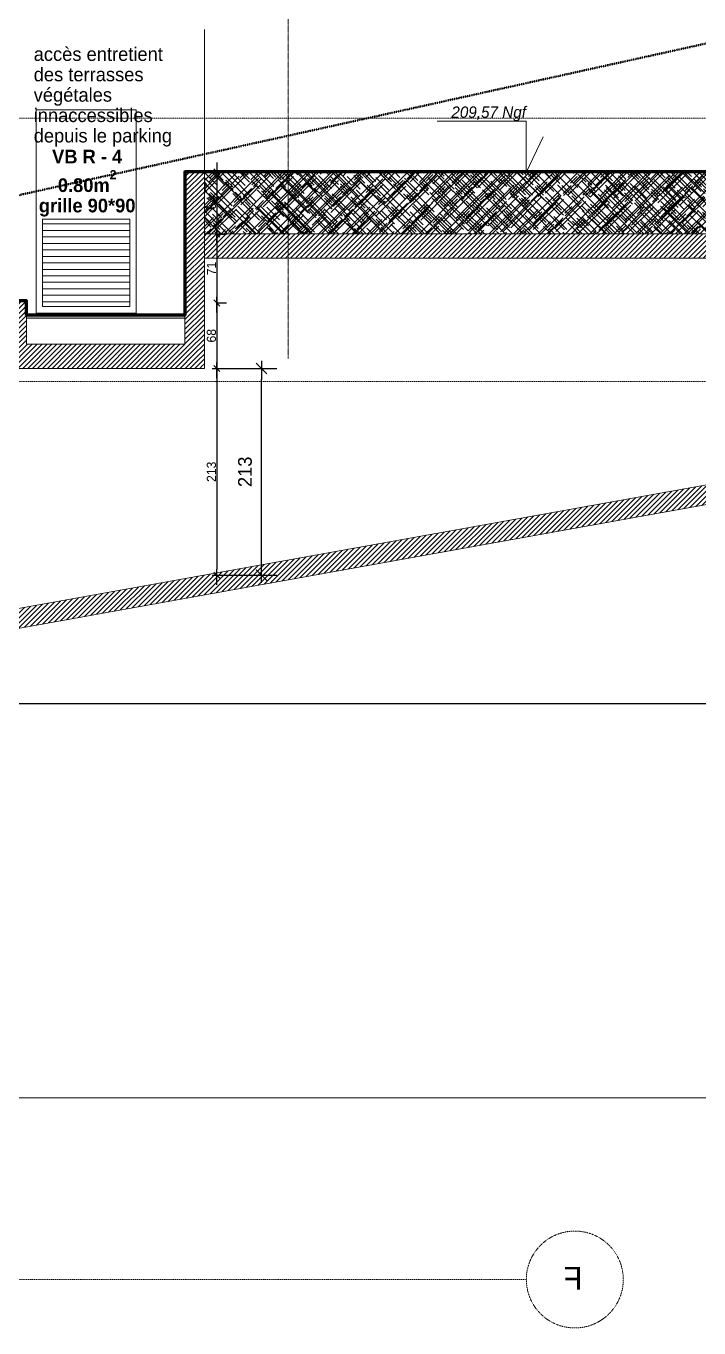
# Model space of a CAD drawing. Header units: millimetres. Extents: x -26249 to 60250, y -21218 to 23336.
# Drawn here: x -5563 to -4869, y 7118 to 8462 of the extents above; entities that cross this region are included whole.
import ezdxf

# ---------------------------------------------------------------- set-up
doc = ezdxf.new("R2010")
doc.units = ezdxf.units.MM
for name, pattern in [('Style de ligne -1', [0.41664, 0.20828, -0.20836]), ('Style de ligne -6', [1.04164, 0.625, -0.20828, 0.06943, -0.13893]), ('VW-01', [0.41656, 0.20828, -0.20828])]:
    doc.linetypes.add(name, pattern=pattern)
for name, color, linetype, lineweight in [('B GÈnÈral_Hatch', 7, 'Continuous', 5), ('B Général', 7, 'Continuous', 5), ('C ANNOTATIONS-cotation', 7, 'Continuous', 5), ('C ANNOTATIONS-niveaux', 7, 'Continuous', 5), ('C ANNOTATIONS-texte', 7, 'Continuous', 5)]:
    doc.layers.add(name, color=color, linetype=linetype, lineweight=lineweight)
doc.layers.add('C ANNOTATIONS-axes horizontaux', color=1, linetype='Style de ligne -1', lineweight=13, true_color=0xff0000)
doc.styles.add('Arial', font='arial.ttf')
doc.styles.add('Eurostile', font='')
doc.styles.add('Eurostile (bold)', font='')
doc.styles.add('Eurostile (italic)', font='')
doc.styles.get('Eurostile').set_extended_font_data('Eurostile')
doc.styles.get('Eurostile (bold)').set_extended_font_data('Eurostile', bold=True)
doc.styles.get('Eurostile (italic)').set_extended_font_data('Eurostile', italic=True)
doc.dimstyles.new('100é', dxfattribs={"dimtxt": 20.229601, "dimasz": 6.232178, "dimexe": 10, "dimexo": 25, "dimgap": 1, "dimtad": 1, "dimdec": 1, "dimtxsty": 'Arial', "dimblk": 'VW_SLASH', "dimblk1": 'VW_SLASH', "dimblk2": 'VW_SLASH', "dimcen": 0, "dimdle": 10, "dimazin": 0, "dimtfac": 1, "dimtdec": 1, "dimtix": 1, "dimtmove": 0, "dimatfit": 0, "dimldrblk": 'VW_FILLEDARROW', "dimfxl": 25, "dimfxlon": 1, "dimfrac": 2, "dimtolj": 1, "dimarcsym": 0})
doc.dimstyles.new('Arch', dxfattribs={"dimtxt": 20.229601, "dimasz": 11.224121, "dimexe": 15.875, "dimexo": 7.9375, "dimgap": 7.9375, "dimtad": 1, "dimdec": 1, "dimtxsty": 'Arial', "dimblk": 'VW_SLASH-1', "dimblk1": 'VW_SLASH-1', "dimblk2": 'VW_SLASH-1', "dimcen": 0, "dimdle": 7.9375, "dimazin": 0, "dimtfac": 1, "dimtdec": 1, "dimtix": 1, "dimtmove": 0, "dimatfit": 0, "dimldrblk": 'VW_FILLEDARROW-1', "dimfxl": 1, "dimfrac": 2, "dimtolj": 1, "dimarcsym": 0})
pattern_1 = [(225, (2864.038, 27137.9953), (-2.4253472, 2.64583333), [])]

# ---------------------------------------------------------------- blocks, each defined once
blk = doc.blocks.new('Groupe-207-1')
at = {"layer": 'B Général', "color": 1, "linetype": 'VW-01', "lineweight": 50, "true_color": 0xff0000, "flags": 128}
blk.add_lwpolyline([(4065, 17904.1), (4905, 18095.1), (6679.9, 18463.1), (7279.2, 18595.1), (8570, 18880.1), (8911.4, 18943.1), (10746, 19207.1), (11432.3, 19314.1), (12320, 19448.1), (12871.6, 19554.3)], dxfattribs=at)
blk = doc.blocks.new('Groupe-211-1')
at = {"layer": 'C ANNOTATIONS-niveaux', "color": 7, "linetype": 'Continuous', "lineweight": 18, "flags": 128}
blk.add_lwpolyline([(7893.6, 18789.9), (7911, 18826.9), (7911, 18773.9), (8003, 18773.9)], dxfattribs=at)
at = {"layer": 'C ANNOTATIONS-niveaux', "color": 7, "insert": (7988.2, 18758.6), "char_height": 11.77, "attachment_point": 1, "rotation": 180, "line_spacing_factor": 0.894142, "style": 'Eurostile (italic)'}
blk.add_mtext('209,57 Ngf', dxfattribs=at)
blk = doc.blocks.new('axes 2')
at = {"layer": 'B Général', "color": 1, "linetype": 'Style de ligne -6', "lineweight": 13}
blk.add_line((490.672, -1173.93), (490.672, 1361.07), dxfattribs=at)
at = {"layer": 'C ANNOTATIONS-axes horizontaux', "color": 5, "true_color": 0x0000ff}
for p, q in [((4705, -925.93), (-4705, -925.93)), ((4705, -1197.93), (-4705, -1197.93)), ((4705, -2124.828), (245, -2124.828))]:
    blk.add_line(p, q, dxfattribs=at)
blk.add_circle((195, -2124.828), 50, dxfattribs=at)
at = {"layer": 'C ANNOTATIONS-axes horizontaux', "color": 5, "true_color": 0x0000ff, "insert": (187.081, -2111.739), "char_height": 23.496, "attachment_point": 1, "line_spacing_factor": 0.895453, "style": 'Eurostile'}
blk.add_mtext('F', dxfattribs=at)
blk = doc.blocks.new('VW_SLASH-1')
at = {"color": 0, "linetype": 'ByBlock', "lineweight": -2}
blk.add_line((0.71, 0), (-1, 0), dxfattribs=at)
at = {"color": 0, "linetype": 'Continuous', "lineweight": 20, "flags": 128}
blk.add_lwpolyline([(0.5, 0.5), (-0.5, -0.5)], dxfattribs=at)
blk = doc.blocks.new('*D146')
at = {"layer": 'C ANNOTATIONS-cotation', "color": 0, "linetype": 'Continuous', "lineweight": -2, "transparency": 16777216}
for p, q in [((-5371, 8108.9), (-5304.1, 8108.9)), ((-5320, 7906.7), (-5320, 8097.7)), ((-5371, 7895.5), (-5304.1, 7895.5))]:
    blk.add_line(p, q, dxfattribs=at)
at = {"layer": 'Defpoints', "color": 0, "linetype": 'Continuous', "transparency": 16777216}
for p in [(-5379, 8108.9), (-5320, 8108.9), (-5379, 7895.5)]:
    blk.add_point(p, dxfattribs=at)
at = {"layer": 'C ANNOTATIONS-cotation', "color": 0, "linetype": 'Continuous', "lineweight": -2, "transparency": 16777216, "xscale": 11.22412109375, "yscale": 11.22412109375, "zscale": 11.22412109375}
for p, rotation in [((-5320, 8108.9), 90), ((-5320, 7895.5), 270)]:
    blk.add_blockref('VW_SLASH-1', p, dxfattribs=dict(at, rotation=rotation))
at = {"layer": 'C ANNOTATIONS-cotation', "color": 0, "linetype": 'Continuous', "lineweight": 5, "transparency": 16777216, "insert": (-5337, 8002.2), "char_height": 14.12, "attachment_point": 5, "rotation": 90, "style": 'Eurostile'}
blk.add_mtext('\\A1;213', dxfattribs=at)
blk = doc.blocks.new('VW_FILLEDARROW-1')
at = {"linetype": 'Continuous', "lineweight": 0}
blk.add_hatch(color=0, dxfattribs=at).paths.add_polyline_path([(-1.41, 0.38), (0, 0), (-1.41, -0.38)])
at = {"color": 0, "linetype": 'Continuous', "lineweight": 5, "flags": 128}
blk.add_lwpolyline([(-1.41, 0.38), (0, 0), (-1.41, -0.38)], close=True, dxfattribs=at)
blk = doc.blocks.new('VW_SLASH')
at = {"color": 0, "linetype": 'ByBlock', "lineweight": -2}
blk.add_line((1.6, 0), (-1, 0), dxfattribs=at)
at = {"color": 0, "linetype": 'Continuous', "lineweight": 20, "flags": 128}
blk.add_lwpolyline([(0.5, 0.5), (-0.5, -0.5)], dxfattribs=at)
blk = doc.blocks.new('*D181')
at = {"layer": 'C ANNOTATIONS-cotation', "color": 0, "linetype": 'Continuous', "lineweight": -2, "transparency": 16777216}
for p, q in [((-5577.7, 7788), (-5577.7, 7753)), ((-3876.9, 7788), (-3876.9, 7753)), ((-5571.5, 7763), (-3883.1, 7763))]:
    blk.add_line(p, q, dxfattribs=at)
at = {"layer": 'Defpoints', "color": 0, "linetype": 'Continuous', "transparency": 16777216}
for p in [(-3876.9, 8165.9), (-5577.7, 7859.7), (-3876.9, 7763)]:
    blk.add_point(p, dxfattribs=at)
at = {"layer": 'C ANNOTATIONS-cotation', "color": 0, "linetype": 'Continuous', "lineweight": -2, "transparency": 16777216, "xscale": 6.232177734375, "yscale": 6.232177734375, "zscale": 6.232177734375, "rotation": 180}
blk.add_blockref('VW_SLASH', (-5577.7, 7763), dxfattribs=at)
at = {"layer": 'C ANNOTATIONS-cotation', "color": 0, "linetype": 'Continuous', "lineweight": -2, "transparency": 16777216, "xscale": 6.232177734375, "yscale": 6.232177734375, "zscale": 6.232177734375}
blk.add_blockref('VW_SLASH', (-3876.9, 7763), dxfattribs=at)
at = {"layer": 'C ANNOTATIONS-cotation', "color": 0, "linetype": 'Continuous', "lineweight": 5, "transparency": 16777216, "insert": (-4727.3, 7768.7), "char_height": 9.41, "attachment_point": 5, "style": 'Eurostile'}
blk.add_mtext('\\A1;1701', dxfattribs=at)
blk = doc.blocks.new('VW_FILLEDARROW')
at = {"linetype": 'Continuous', "lineweight": 0}
blk.add_hatch(color=0, dxfattribs=at).paths.add_polyline_path([(-1.6, 0.43), (0, 0), (-1.6, -0.43)])
at = {"color": 0, "linetype": 'Continuous', "lineweight": 5, "flags": 128}
blk.add_lwpolyline([(-1.6, 0.43), (0, 0), (-1.6, -0.43)], close=True, dxfattribs=at)
blk = doc.blocks.new('*D196')
at = {"layer": 'C ANNOTATIONS-cotation', "color": 0, "linetype": 'Continuous', "lineweight": -2, "transparency": 16777216}
for p, q in [((-5366, 8108.9), (-5356, 8108.9)), ((-5366, 8102.7), (-5366, 7901.7)), ((-5366, 7895.5), (-5356, 7895.5))]:
    blk.add_line(p, q, dxfattribs=at)
at = {"layer": 'Defpoints', "color": 0, "linetype": 'Continuous', "transparency": 16777216}
for p in [(-5379, 8108.9), (-5379, 7895.5), (-5366, 7895.5)]:
    blk.add_point(p, dxfattribs=at)
at = {"layer": 'C ANNOTATIONS-cotation', "color": 0, "linetype": 'Continuous', "lineweight": -2, "transparency": 16777216, "xscale": 6.232177734375, "yscale": 6.232177734375, "zscale": 6.232177734375}
for p, rotation in [((-5366, 8108.9), 90), ((-5366, 7895.5), 270)]:
    blk.add_blockref('VW_SLASH', p, dxfattribs=dict(at, rotation=rotation))
at = {"layer": 'C ANNOTATIONS-cotation', "color": 0, "linetype": 'Continuous', "lineweight": 5, "transparency": 16777216, "insert": (-5371.7, 8002.2), "char_height": 9.41, "attachment_point": 5, "rotation": 90, "style": 'Eurostile'}
blk.add_mtext('\\A1;213', dxfattribs=at)
blk = doc.blocks.new('*D197')
at = {"layer": 'C ANNOTATIONS-cotation', "color": 0, "linetype": 'Continuous', "lineweight": -2, "transparency": 16777216}
for p, q in [((-5366, 8176.5), (-5356, 8176.5)), ((-5366, 8170.2), (-5366, 8115.1)), ((-5366, 8108.9), (-5356, 8108.9))]:
    blk.add_line(p, q, dxfattribs=at)
at = {"layer": 'Defpoints', "color": 0, "linetype": 'Continuous', "transparency": 16777216}
for p in [(-5379, 8176.5), (-5379, 8108.9), (-5366, 8108.9)]:
    blk.add_point(p, dxfattribs=at)
at = {"layer": 'C ANNOTATIONS-cotation', "color": 0, "linetype": 'Continuous', "lineweight": -2, "transparency": 16777216, "xscale": 6.232177734375, "yscale": 6.232177734375, "zscale": 6.232177734375}
for p, rotation in [((-5366, 8176.5), 90), ((-5366, 8108.9), 270)]:
    blk.add_blockref('VW_SLASH', p, dxfattribs=dict(at, rotation=rotation))
at = {"layer": 'C ANNOTATIONS-cotation', "color": 0, "linetype": 'Continuous', "lineweight": 5, "transparency": 16777216, "insert": (-5371.7, 8142.7), "char_height": 9.41, "attachment_point": 5, "rotation": 90, "style": 'Eurostile'}
blk.add_mtext('\\A1;68', dxfattribs=at)
blk = doc.blocks.new('*D198')
at = {"layer": 'C ANNOTATIONS-cotation', "color": 0, "linetype": 'Continuous', "lineweight": -2, "transparency": 16777216}
for p, q in [((-5366, 8247.7), (-5356, 8247.7)), ((-5366, 8241.5), (-5366, 8182.7)), ((-5366, 8176.5), (-5356, 8176.5))]:
    blk.add_line(p, q, dxfattribs=at)
at = {"layer": 'Defpoints', "color": 0, "linetype": 'Continuous', "transparency": 16777216}
for p in [(-5379, 8247.7), (-5379, 8176.5), (-5366, 8176.5)]:
    blk.add_point(p, dxfattribs=at)
at = {"layer": 'C ANNOTATIONS-cotation', "color": 0, "linetype": 'Continuous', "lineweight": -2, "transparency": 16777216, "xscale": 6.232177734375, "yscale": 6.232177734375, "zscale": 6.232177734375}
for p, rotation in [((-5366, 8247.7), 90), ((-5366, 8176.5), 270)]:
    blk.add_blockref('VW_SLASH', p, dxfattribs=dict(at, rotation=rotation))
at = {"layer": 'C ANNOTATIONS-cotation', "color": 0, "linetype": 'Continuous', "lineweight": 5, "transparency": 16777216, "insert": (-5371.7, 8212.1), "char_height": 9.41, "attachment_point": 5, "rotation": 90, "style": 'Eurostile'}
blk.add_mtext('\\A1;71', dxfattribs=at)
blk = doc.blocks.new('*D199')
at = {"layer": 'C ANNOTATIONS-cotation', "color": 0, "linetype": 'Continuous', "lineweight": -2, "transparency": 16777216}
for p, q in [((-5366, 8311.7), (-5356, 8311.7)), ((-5366, 8305.5), (-5366, 8254)), ((-5366, 8247.7), (-5356, 8247.7))]:
    blk.add_line(p, q, dxfattribs=at)
at = {"layer": 'Defpoints', "color": 0, "linetype": 'Continuous', "transparency": 16777216}
for p in [(-5379, 8311.7), (-5379, 8247.7), (-5366, 8247.7)]:
    blk.add_point(p, dxfattribs=at)
at = {"layer": 'C ANNOTATIONS-cotation', "color": 0, "linetype": 'Continuous', "lineweight": -2, "transparency": 16777216, "xscale": 6.232177734375, "yscale": 6.232177734375, "zscale": 6.232177734375}
for p, rotation in [((-5366, 8311.7), 90), ((-5366, 8247.7), 270)]:
    blk.add_blockref('VW_SLASH', p, dxfattribs=dict(at, rotation=rotation))
at = {"layer": 'C ANNOTATIONS-cotation', "color": 0, "linetype": 'Continuous', "lineweight": 5, "transparency": 16777216, "insert": (-5371.7, 8279.7), "char_height": 9.41, "attachment_point": 5, "rotation": 90, "style": 'Eurostile'}
blk.add_mtext('\\A1;64', dxfattribs=at)

msp = doc.modelspace()

# ---------------------------------------------------------------- hatches: boundary and pattern name
at = {"layer": 'B GÈnÈral_Hatch', "linetype": 'Continuous', "lineweight": 5}
h = msp.add_hatch(dxfattribs=at)
h.set_pattern_fill('50_BETON', angle=180, style=0, pattern_type=2)
h.set_pattern_definition(pattern_1)
h.paths.add_polyline_path([(-5398.974, 8311.713), (-5398.974, 8133.888), (-5378.974, 8108.888), (-5378.974, 8311.713)])
at = {"layer": 'B GÈnÈral_Hatch', "linetype": 'Continuous', "lineweight": 5, "true_color": 0x994c00}
h = msp.add_hatch(dxfattribs=at)
h.set_pattern_fill('H_VEGETAL 3', color=34, angle=180, style=0, pattern_type=2)
h.set_pattern_definition([(225, (2864.038, 27137.995), (-23.212778, 1.975556), [44.003255, -6.28618]), (225, (2867.619, 27144.786), (3.5471, 28.555677), [18.85854, -31.430896]), (225, (2860.895, 27141.138), (-2.536633, 22.539133), [40.349175, -45.50013]), (225, (2862.433, 27145.774), (-26.400366, -1.257412), [38.97431, -11.315123]), (225, (2857.752, 27144.281), (-12.572359, 12.572359), [11.783446, -2.945862]), (225, (2856.18, 27145.853), (-12.572359, 12.572359), [9.864344, -16.094456]), (225, (2854.609, 27147.425), (-12.572359, 12.572359), []), (225, (2863.853, 27159.726), (-12.572359, 12.572359), [66.77512, -54.63419]), (315, (2857.617, 27141.206), (-24.694444, -4.198056), [44.003455, -6.28621]), (315, (2852.185, 27150.096), (29.633333, -0.987778), [18.858624, -31.43104]), (315, (2863.297, 27142.687), (6.6675, 21.731111), [40.34934, -45.50032]), (315, (2858.111, 27152.071), (-24.941389, -3.704167), [38.97449, -11.315174]), (315, (2855.642, 27157.998), (-16.792222, -11.853333), [11.78373, -2.945933]), (315, (2860.334, 27156.27), (15.804444, 12.841111), [9.864344, -16.094456]), (315, (2862.31, 27157.504), (-18.026944, -10.618611), []), (315, (2859.593, 27164.171), (-14.322778, -14.569722), [66.77531, -54.63435])])
h.paths.add_polyline_path([(-5378.974, 8311.713), (-4766.446, 8311.713), (-4766.446, 8247.743), (-5378.974, 8247.743)])
at = {"layer": 'B GÈnÈral_Hatch', "linetype": 'Continuous', "lineweight": 5, "true_color": 0x444444}
h = msp.add_hatch(dxfattribs=at)
h.set_pattern_fill('H_BARDAGE V 150', color=250, scale=0.393701, angle=450, style=0, pattern_type=2)
h.set_pattern_definition([(180, (-20952.088, 574.6044), (2e-15, 6.6929134), [])])
h.paths.add_polyline_path([(-5455.846, 8172.888), (-5545.846, 8172.888), (-5545.846, 8262.888), (-5455.846, 8262.888)])
at = {"layer": 'B GÈnÈral_Hatch', "linetype": 'Continuous', "lineweight": 5}
h = msp.add_hatch(dxfattribs=at)
h.set_pattern_fill('50_BETON', angle=180, style=0, pattern_type=2)
h.set_pattern_definition(pattern_1)
h.paths.add_polyline_path([(-4746.446, 8222.743), (-4766.446, 8247.743), (-5378.974, 8247.743), (-5378.974, 8222.743)])
h = msp.add_hatch(dxfattribs=at)
h.set_pattern_fill('50_BETON', angle=180, style=0, pattern_type=2)
h.set_pattern_definition(pattern_1)
h.paths.add_polyline_path([(-5582.447, 8133.888), (-5562.447, 8133.888), (-5562.447, 8178.888), (-5582.447, 8178.888)])
h = msp.add_hatch(dxfattribs=at)
h.set_pattern_fill('50_BETON', angle=180, style=0, pattern_type=2)
h.set_pattern_definition(pattern_1)
h.paths.add_polyline_path([(-3875.106, 8145.888), (-3876.891, 8165.888), (-5582.447, 7858.888), (-5580.661, 7838.888)])
at = {"layer": 'B GÈnÈral_Hatch', "linetype": 'Continuous', "lineweight": 0, "true_color": 0xcc9966}
msp.add_hatch(color=33, dxfattribs=at).paths.add_polyline_path([(-5398.974, 8160.887), (-5562.447, 8160.887), (-5562.447, 8163.887), (-5398.974, 8163.887)])
at = {"layer": 'B GÈnÈral_Hatch', "linetype": 'Continuous', "lineweight": 5}
h = msp.add_hatch(dxfattribs=at)
h.set_pattern_fill('50_BETON', angle=180, style=0, pattern_type=2)
h.set_pattern_definition(pattern_1)
h.paths.add_polyline_path([(-5378.974, 8108.888), (-5398.974, 8133.888), (-6930.447, 8133.888), (-6930.447, 8108.888)])

# ---------------------------------------------------------------- linework, layer by layer
at = {"layer": 'B Général', "color": 7, "linetype": 'Continuous', "lineweight": 5}
for p, q in [((-5378.974, 8108.888), (-5378.974, 8458.887)), ((-5398.974, 8133.888), (-5398.974, 8311.713)), ((-5192.446, 8311.713), (-5398.962, 8311.713)), ((-5378.974, 8247.743), (-5378.974, 8311.713)), ((-5172.446, 8311.713), (-5192.446, 8311.713)), ((-4766.446, 8311.713), (-5172.446, 8311.713)), ((-5378.974, 8247.743), (-4766.446, 8247.743)), ((-5378.974, 8108.888), (-5378.974, 8222.743)), ((-5378.974, 8222.743), (-4746.446, 8222.743)), ((-5562.447, 8178.888), (-5562.447, 8133.888)), ((-5582.447, 7858.888), (-3876.891, 8165.888)), ((-5580.661, 7838.888), (-3875.106, 8145.888)), ((-5562.447, 8133.888), (-5398.974, 8133.888)), ((-6930.447, 8108.888), (-5378.974, 8108.888))]:
    msp.add_line(p, q, dxfattribs=at)
at = {"layer": 'B Général', "color": 7, "linetype": 'Continuous', "lineweight": 18}
for p, q in [((-5398.974, 8133.888), (-5398.974, 8311.713)), ((-5378.974, 8247.743), (-5378.974, 8311.713)), ((-5378.974, 8247.743), (-4766.446, 8247.743)), ((-5378.974, 8108.888), (-5378.974, 8222.743)), ((-5378.974, 8222.743), (-4746.446, 8222.743)), ((-5562.447, 8178.888), (-5562.447, 8133.888)), ((-5582.447, 7858.888), (-3876.891, 8165.888)), ((-5580.661, 7838.888), (-3875.106, 8145.888)), ((-5562.447, 8133.888), (-5398.974, 8133.888)), ((-6930.447, 8108.888), (-5378.974, 8108.888))]:
    msp.add_line(p, q, dxfattribs=at)
at = {"layer": 'B Général', "color": 7, "linetype": 'Continuous', "lineweight": 5, "flags": 128}
msp.add_lwpolyline([(-6196.656, 7858.887), (-7862.975, 7558.888), (-9080.407, 7558.887), (-9080.407, 7355.888), (359.662, 7355.888), (359.662, 9386.213), (260.894, 9384.204), (260.894, 9369.204), (-78.984, 9377.671), (-93.704, 9377.385), (-381.306, 9364.971), (-558.769, 9368.328), (-782.516, 9363.971), (-782.516, 9364.971), (-868.098, 9351.888), (-983.134, 9317.615), (-983.134, 8445.888), (-1693.398, 8445.888), (-3361.85, 8145.887), (-3875.106, 8145.888), (-5580.661, 7838.888)], dxfattribs=at)
at = {"layer": 'B Général', "color": 7, "linetype": 'Continuous', "lineweight": 70, "flags": 128}
for points in [[(-2347.927, 8748.887), (-3347.85, 8748.887), (-3347.85, 8618.726), (-4467.882, 8618.726), (-4467.882, 8446.31), (-4766.446, 8445.452), (-4766.446, 8311.713), (-5172.446, 8311.713)], [(-5172.446, 8311.713), (-5398.974, 8311.713), (-5398.974, 8163.887), (-5562.447, 8163.887), (-5562.447, 8178.888), (-6950.447, 8178.888), (-6950.447, 8035.526), (-7702.828, 8035.526), (-7702.828, 7898.281), (-9080.407, 7898.281), (-9080.407, 7968.046), (-9100.407, 7968.046), (-9100.407, 7743.563)]]:
    msp.add_lwpolyline(points, dxfattribs=at)
at = {"layer": 'B Général', "color": 7, "linetype": 'Continuous', "lineweight": 5, "flags": 128}
for points in [[(-5449.246, 8165.888), (-5552.446, 8165.888), (-5552.446, 8375.888), (-5449.246, 8375.888)], [(-5378.974, 8311.713), (-4766.446, 8311.713), (-4766.446, 8247.743), (-5378.974, 8247.743)], [(-5455.846, 8172.888), (-5545.846, 8172.888), (-5545.846, 8262.888), (-5455.846, 8262.888)], [(-5398.974, 8160.887), (-5562.447, 8160.887), (-5562.447, 8163.887), (-5398.974, 8163.887)]]:
    msp.add_lwpolyline(points, close=True, dxfattribs=at)

# ---------------------------------------------------------------- block references
at = {"layer": 'B Général', "color": 7, "xscale": -1}
msp.add_blockref('axes 2', (-4801.775, 9293.245), dxfattribs=at)
at = {"layer": 'B Général', "color": 96, "true_color": 0x007f00, "rotation": 180}
msp.add_blockref('Groupe-207-1', (2864.038, 27137.995), dxfattribs=at)
at = {"layer": 'C ANNOTATIONS-niveaux', "color": 7, "rotation": 180}
msp.add_blockref('Groupe-211-1', (2864.038, 27137.995), dxfattribs=at)

# ---------------------------------------------------------------- texts
at = {"layer": 'C ANNOTATIONS-texte', "insert": (-5555.069, 8440.499), "char_height": 14.118, "width": 141.67857, "attachment_point": 1, "line_spacing_factor": 0.894142, "style": 'Eurostile'}
msp.add_mtext('accès entretient\\Pdes terrasses végétales innaccessibles \\Pdepuis le parking', dxfattribs=at)
at = {"layer": 'C ANNOTATIONS-texte', "color": 1, "true_color": 0xff0000, "insert": (-5499.895, 8334.692), "char_height": 14.118, "attachment_point": 2, "line_spacing_factor": 0.894142, "style": 'Eurostile (bold)'}
msp.add_mtext('VB R - 4\\P0.80m{\\H0.6667x;\\S2^ ;}\\Pgrille 90*90', dxfattribs=at)

# ---------------------------------------------------------------- dimensions: what is measured, and where the dimension line sits
at = {"layer": 'C ANNOTATIONS-cotation', "color": 7, "linetype": 'Continuous', "lineweight": 5}
for p1, p2, picture, middle in [((-5378.974, 8311.713), (-5378.974, 8247.743), '*D199', (-5371.668, 8279.728)), ((-5378.974, 8247.743), (-5378.974, 8176.472), '*D198', (-5371.668, 8212.107)), ((-5378.974, 8176.472), (-5378.974, 8108.888), '*D197', (-5371.668, 8142.68)), ((-5378.974, 8108.888), (-5378.974, 7895.513), '*D196', (-5371.668, 8002.2))]:
    dim = msp.add_aligned_dim(p1=p1, p2=p2, distance=13.012, dimstyle='100é', override={"dimtxt": 9.412001, "dimdec": 0, "dimpost": '<>', "dimtxsty": 'Eurostile', "dimtmove": 2}, dxfattribs=at)
    dim.commit()
    dim.dimension.update_dxf_attribs({"geometry": picture, "text_midpoint": middle})
dim = msp.add_linear_dim(base=(-3876.891, 7762.995), p1=(-5577.704, 7859.742), p2=(-3876.891, 8165.888), angle=180, dimstyle='100é', override={"dimtxt": 9.412001, "dimdec": 0, "dimpost": '<>', "dimtxsty": 'Eurostile', "dimse2": 0, "dimtmove": 2}, dxfattribs=at)
dim.commit()
dim.dimension.update_dxf_attribs({"geometry": '*D181', "text_midpoint": (-4727.298, 7768.701)})
at = {"layer": 'C ANNOTATIONS-cotation', "color": 1, "linetype": 'Continuous', "lineweight": 5, "true_color": 0xff0000}
dim = msp.add_linear_dim(base=(-5319.962, 8108.888), p1=(-5378.974, 7895.513), p2=(-5378.974, 8108.888), angle=90, dimstyle='Arch', override={"dimtxt": 14.118001, "dimgap": 10, "dimdec": 0, "dimpost": '<>', "dimtxsty": 'Eurostile', "dimtmove": 2}, dxfattribs=at)
dim.commit()
dim.dimension.update_dxf_attribs({"geometry": '*D146', "text_midpoint": (-5337.021, 8002.2)})

doc.saveas('drawing.dxf')
